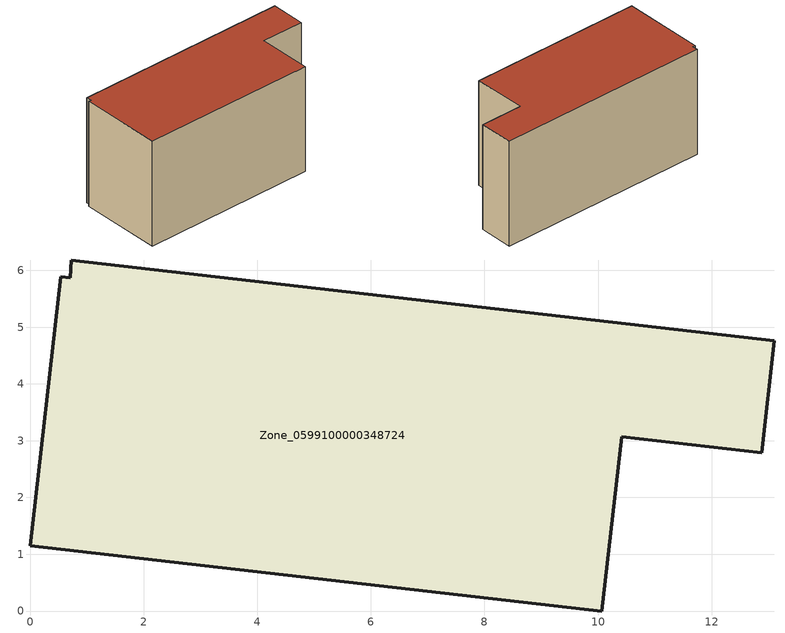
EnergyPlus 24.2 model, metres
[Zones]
Zone_0599100000348724
 floor ground (C_G): 0.72,6.18 13.1,4.76 12.88,2.79 10.42,3.07 10.07,0 0,1.15 0.54,5.89 0.71,5.87 z0
 wall outside (C_F): 0.54,5.89 0,1.15 10.07,0 10.42,3.07 12.88,2.79 13.1,4.76 0.72,6.18 0.71,5.87 0.54,5.89 z0:6.25
 roof outside (C_R): 0.72,6.18 0.71,5.87 0.54,5.89 0,1.15 10.07,0 10.42,3.07 12.88,2.79 13.1,4.76 z6.25
[BUILDING]
Pand.0599100000348724: North Axis=0; Terrain=City; Loads Convergence Tolerance Value=0.04; Temperature Convergence Tolerance Value=0.4; Solar Distribution=FullExterior; Maximum Number of Warmup Days=25; Minimum Number of Warmup Days=1
[Site:Location]
Rotterdam.The.Hague.AP_ZH_NLD Design_Conditions: Latitude=51.96; Longitude=4.45; Time Zone=1; Elevation=-4.5
[SITE:GROUNDTEMPERATURE:BUILDINGSURFACE]
18, 18, 18, 18, 18, 18, 18, 18, 18, 18, 18, 18
[MATERIAL] Thermal Absorptance=0.9; Solar Absorptance=0.7; Visible Absorptance=0.7
Name | Roughness | Thickness | Conductivity | Density | Specific Heat
G.TI.1992-2005 | MediumSmooth | 0.15 | 0.06 | 540 | 1210
F.TI.1992-2005 | Rough | 0.3 | 0.12 | 1920 | 840
R.TI.1992-2005 | MediumRough | 0.2 | 0.08 | 1500 | 1000
[CONSTRUCTION]
C_G: G.TI.1992-2005
C_F: F.TI.1992-2005
C_R: R.TI.1992-2005
[ZONE]
Zone_0599100000348724: Type=1; Multiplier=1; Ceiling Height=Autocalculate; Volume=Autocalculate; Floor Area=autocalculate; Part of Total Floor Area=Yes
[ZONEINFILTRATION:DESIGNFLOWRATE]
Infil_Zone_0599100000348724: Zone or ZoneList or Space or SpaceList=Zone_0599100000348724; Schedule=AlwaysOn; Design Flow Rate Calculation Method=Flow/Area; Flow Rate per Floor Area=0.0015; Constant Term Coefficient=1; Temperature Term Coefficient=0; Velocity Term Coefficient=0; Velocity Squared Term Coefficient=0
[HVACTEMPLATE:ZONE:IDEALLOADSAIRSYSTEM]
Zone_0599100000348724: Maximum Heating Supply Air Temperature=50; Minimum Cooling Supply Air Temperature=13; Maximum Heating Supply Air Humidity Ratio=0.0156; Minimum Cooling Supply Air Humidity Ratio=0.0077; Heating Limit=NoLimit; Cooling Limit=NoLimit; Dehumidification Control Type=ConstantSensibleHeatRatio; Cooling Sensible Heat Ratio=0.7; Dehumidification Setpoint=60; Humidification Control Type=None; Humidification Setpoint=30; Outdoor Air Method=None; Outdoor Air Flow Rate per Person=0.00944; Outdoor Air Flow Rate per Zone Floor Area=0; Outdoor Air Flow Rate per Zone=0; Demand Controlled Ventilation Type=None; Outdoor Air Economizer Type=NoEconomizer; Heat Recovery Type=None; Sensible Heat Recovery Effectiveness=0.7; Latent Heat Recovery Effectiveness=0.65
[ZONECONTROL:THERMOSTAT]
ThermostatControl_Zone_0599100000348724: Zone or ZoneList=Zone_0599100000348724; Control Type Schedule=DualSetpointControlType; Control 1=Thermostat_Zone_0599100000348724; Temperature Difference Between Cutout And Setpoint=0
[THERMOSTATSETPOINT:DUALSETPOINT]
Thermostat_Zone_0599100000348724: Heating Setpoint Temperature Schedule=HeatingSetpoint_Zone_0599100000348724; Cooling Setpoint Temperature Schedule=CoolingSetpoint_Zone_0599100000348724
[SCHEDULE:COMPACT]
HeatingSetpoint_Zone_0599100000348724: Through: 12/31, For: AllDays, Until: 24:00, 21
CoolingSetpoint_Zone_0599100000348724: Through: 12/31, For: AllDays, Until: 24:00, 24
DualSetpointControlType: Through: 12/31, For: AllDays, Until: 24:00, 4
AlwaysOn: Through: 12/31, For: AllDays, Until: 24:00, 1
